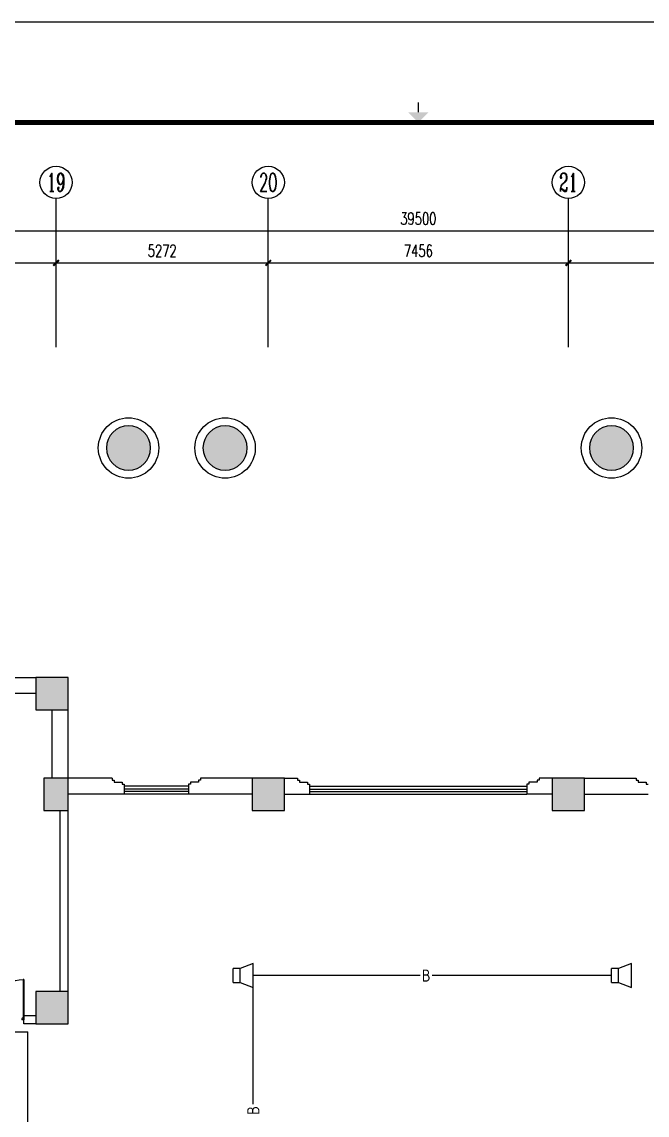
# Model space of a CAD drawing. Extents: x 190999 to 834799, y -200814 to 215286.
# Drawn here: x 782899 to 798434, y 9835 to 36986 of the extents above; entities that cross this region are included whole.
import ezdxf
from ezdxf.enums import TextEntityAlignment as Align

# ---------------------------------------------------------------- set-up
doc = ezdxf.new("R2010")
doc.units = 0
doc.header["$LTSCALE"] = 1000
doc.header["$MEASUREMENT"] = 0
for name, color, linetype in [('00-EQUIP', 3, 'Continuous'), ('00-SIG_TEXT', 7, 'Continuous'), ('00-WIRE-4', 6, 'Continuous'), ('A-墙线', 2, 'Continuous'), ('A-外包装修', 250, 'Continuous'), ('A-外窗', 145, 'Continuous'), ('A-门', 167, 'Continuous'), ('AXIS', 3, 'Continuous'), ('AXIS_TEXT', 7, 'Continuous'), ('COLUMN', 2, 'Continuous'), ('PUB_HATCH', 250, 'Continuous'), ('SIG_TEXT', 7, 'Continuous'), ('WIRE-4', 6, 'Continuous'), ('图框', 189, 'Continuous'), ('桥架', 1, 'Continuous')]:
    doc.layers.add(name, color=color, linetype=linetype)
doc.styles.add('-GBCBIGGBENOR', font='GBENOR.shx', dxfattribs={"bigfont": 'GBCBIG.shx'})
doc.styles.add('_TCH_AXIS', font='COMPLEX', dxfattribs={"bigfont": 'GBCBIG'})
doc.styles.add('COMPLEX', font='COMPLEX')
doc.styles.add('DIM_FONT', font='SIMPLEX', dxfattribs={"width": 0.7, "bigfont": 'GBCBIG'})
doc.styles.get("Standard").update_dxf_attribs({"font": 'simhei.ttf'})
doc.dimstyles.new('DIMN', dxfattribs={"dimtxt": 300, "dimasz": 100, "dimexe": 250, "dimexo": 300, "dimgap": 150, "dimtad": 1, "dimdec": 0, "dimzin": 0, "dimdsep": 46, "dimtxsty": 'DIM_FONT', "dimblk": 'ARCHTICK', "dimcen": 0.09, "dimclrt": 7, "dimazin": 2, "dimtfac": 1, "dimtdec": 0, "dimtix": 1, "dimtmove": 2, "dimatfit": 3, "dimfxl": 0, "dimtolj": 1, "dimtzin": 0, "dimarcsym": 0})

# ---------------------------------------------------------------- blocks, each defined once
blk = doc.blocks.new('TJAD_TK_A0')
at = {"layer": '图框'}
blk.add_line((973, -441.7), (973, 399.3), dxfattribs=at)
at = {"layer": '图框', "const_width": 1.2}
blk.add_lwpolyline([(2152, -431.7), (2152, 389.3), (998, 389.3), (998, -431.7)], close=True, dxfattribs=at)
at = {"layer": '图框', "const_width": 0.3}
blk.add_lwpolyline([(995.5, -21.2), (993, -21.2)], dxfattribs=at)
at = {"layer": '图框'}
blk.add_solid([(995.5, -23.7), (995.5, -18.7), (998, -21.2)], dxfattribs=at)
blk = doc.blocks.new('m1000')
at = {"layer": 'A-墙线'}
for p, q in [((0, 0), (0, 200)), ((1000, 0), (1000, 200))]:
    blk.add_line(p, q, dxfattribs=at)
at = {"layer": 'A-门'}
for p, q in [((0, 1100), (0, 100)), ((0, 1100), (20, 1100)), ((20, 1100), (20, 150)), ((0, 150), (30, 150)), ((0, 100), (50, 100)), ((30, 150), (30, 130)), ((30, 130), (50, 130)), ((50, 130), (50, 100)), ((950, 130), (950, 100)), ((970, 130), (950, 130)), ((1000, 100), (950, 100)), ((970, 150), (970, 130)), ((1000, 150), (970, 150)), ((1000, 150), (1000, 100))]:
    blk.add_line(p, q, dxfattribs=at)
blk.add_arc((0, 100), 1000, 2.866, 88.854, dxfattribs=at)
blk = doc.blocks.new('_ArchTick')
at = {"const_width": 0.5}
blk.add_lwpolyline([(-0.7, -0.7), (0.7, 0.7)], dxfattribs=at)
blk = doc.blocks.new('*D707')
at = {"layer": 'AXIS', "color": 0, "lineweight": -2}
for p, q in [((779749, 29775), (779749, 31250)), ((783749, 29775), (783749, 31250)), ((779749, 31000), (783749, 31000))]:
    blk.add_line(p, q, dxfattribs=at)
at = {"layer": 'Defpoints', "color": 0}
for p in [(783749, 31000), (779749, 29475), (783749, 29475)]:
    blk.add_point(p, dxfattribs=at)
at = {"layer": 'AXIS', "color": 0, "lineweight": -2, "xscale": 100, "yscale": 100, "zscale": 100, "rotation": 180}
blk.add_blockref('_ArchTick', (779749, 31000), dxfattribs=at)
at = {"layer": 'AXIS', "color": 0, "lineweight": -2, "xscale": 100, "yscale": 100, "zscale": 100}
blk.add_blockref('_ArchTick', (783749, 31000), dxfattribs=at)
at = {"layer": 'AXIS', "color": 7, "insert": (781749, 31300), "char_height": 300, "attachment_point": 5, "style": 'DIM_FONT'}
blk.add_mtext('\\A1;4000', dxfattribs=at)
blk = doc.blocks.new('*D708')
at = {"layer": 'AXIS', "color": 0, "lineweight": -2}
for p, q in [((783749, 29775), (783749, 31250)), ((789021, 29775), (789021, 31250)), ((783749, 31000), (789021, 31000))]:
    blk.add_line(p, q, dxfattribs=at)
at = {"layer": 'Defpoints', "color": 0}
for p in [(789021, 31000), (783749, 29475), (789021, 29475)]:
    blk.add_point(p, dxfattribs=at)
at = {"layer": 'AXIS', "color": 0, "lineweight": -2, "xscale": 100, "yscale": 100, "zscale": 100, "rotation": 180}
blk.add_blockref('_ArchTick', (783749, 31000), dxfattribs=at)
at = {"layer": 'AXIS', "color": 0, "lineweight": -2, "xscale": 100, "yscale": 100, "zscale": 100}
blk.add_blockref('_ArchTick', (789021, 31000), dxfattribs=at)
at = {"layer": 'AXIS', "color": 7, "insert": (786385, 31300), "char_height": 300, "attachment_point": 5, "style": 'DIM_FONT'}
blk.add_mtext('\\A1;5272', dxfattribs=at)
blk = doc.blocks.new('*D709')
at = {"layer": 'AXIS', "color": 0, "lineweight": -2}
for p, q in [((789021, 29775), (789021, 31250)), ((796476, 29775), (796476, 31250)), ((789021, 31000), (796476, 31000))]:
    blk.add_line(p, q, dxfattribs=at)
at = {"layer": 'Defpoints', "color": 0}
for p in [(796476, 31000), (789021, 29475), (796476, 29475)]:
    blk.add_point(p, dxfattribs=at)
at = {"layer": 'AXIS', "color": 0, "lineweight": -2, "xscale": 100, "yscale": 100, "zscale": 100, "rotation": 180}
blk.add_blockref('_ArchTick', (789021, 31000), dxfattribs=at)
at = {"layer": 'AXIS', "color": 0, "lineweight": -2, "xscale": 100, "yscale": 100, "zscale": 100}
blk.add_blockref('_ArchTick', (796476, 31000), dxfattribs=at)
at = {"layer": 'AXIS', "color": 7, "insert": (792749, 31300), "char_height": 300, "attachment_point": 5, "style": 'DIM_FONT'}
blk.add_mtext('\\A1;7456', dxfattribs=at)
blk = doc.blocks.new('*D710')
at = {"layer": 'AXIS', "color": 0, "lineweight": -2}
for p, q in [((796476, 29775), (796476, 31250)), ((801749, 29775), (801749, 31250)), ((796476, 31000), (801749, 31000))]:
    blk.add_line(p, q, dxfattribs=at)
at = {"layer": 'Defpoints', "color": 0}
for p in [(801749, 31000), (796476, 29475), (801749, 29475)]:
    blk.add_point(p, dxfattribs=at)
at = {"layer": 'AXIS', "color": 0, "lineweight": -2, "xscale": 100, "yscale": 100, "zscale": 100, "rotation": 180}
blk.add_blockref('_ArchTick', (796476, 31000), dxfattribs=at)
at = {"layer": 'AXIS', "color": 0, "lineweight": -2, "xscale": 100, "yscale": 100, "zscale": 100}
blk.add_blockref('_ArchTick', (801749, 31000), dxfattribs=at)
at = {"layer": 'AXIS', "color": 7, "insert": (799112, 31300), "char_height": 300, "attachment_point": 5, "style": 'DIM_FONT'}
blk.add_mtext('\\A1;5272', dxfattribs=at)
blk = doc.blocks.new('*D715')
at = {"layer": 'AXIS', "color": 0, "lineweight": -2}
for p, q in [((772999, 29775), (772999, 32050)), ((812499, 29775), (812499, 32050)), ((772999, 31800), (812499, 31800))]:
    blk.add_line(p, q, dxfattribs=at)
at = {"layer": 'Defpoints', "color": 0}
for p in [(812499, 31800), (772999, 29475), (812499, 29475)]:
    blk.add_point(p, dxfattribs=at)
at = {"layer": 'AXIS', "color": 0, "lineweight": -2, "xscale": 100, "yscale": 100, "zscale": 100, "rotation": 180}
blk.add_blockref('_ArchTick', (772999, 31800), dxfattribs=at)
at = {"layer": 'AXIS', "color": 0, "lineweight": -2, "xscale": 100, "yscale": 100, "zscale": 100}
blk.add_blockref('_ArchTick', (812499, 31800), dxfattribs=at)
at = {"layer": 'AXIS', "color": 7, "insert": (792749, 32100), "char_height": 300, "attachment_point": 5, "style": 'DIM_FONT'}
blk.add_mtext('\\A1;39500', dxfattribs=at)
blk = doc.blocks.new('_AXISO')
blk.add_circle((0, 0), 0.5)
at = {"layer": 'AXIS_TEXT', "style": 'COMPLEX', "width": 1.041667}
blk.add_attdef('A', text='', height=0.56, dxfattribs=at).set_placement((-0.25, -0.28), (0.25, -0.28), align=Align.FIT)
blk = doc.blocks.new('_LINKPT1')
at = {"color": 0}
blk.add_line((0, 0), (0, 0), dxfattribs=at)
blk = doc.blocks.new('OS28WV87')
for p, q in [((0.35, 0.35), (1, 0.6)), ((1, 0.6), (1, -0.6)), ((0, 0.35), (0, -0.35)), ((0, 0.35), (0.35, 0.35)), ((0.35, 0.35), (0.35, -0.35)), ((0.35, -0.35), (0, -0.35)), ((1, -0.6), (0.35, -0.35))]:
    blk.add_line(p, q)
at = {"xscale": 0.002, "yscale": 0.002, "zscale": 0.002}
for p in [(0, 0), (0.175, 0.35), (1, 0), (0.175, -0.35)]:
    blk.add_blockref('_LINKPT1', p, dxfattribs=at)
at = {"flags": 9}
blk.add_attdef('A', (0, 0), '', height=0.00002, dxfattribs=at)

msp = doc.modelspace()

# ---------------------------------------------------------------- hatches: boundary and pattern name
at = {"layer": 'PUB_HATCH'}
for points in [[(784998.5, 26403.7, 1), (786098.5, 26403.7, 1)], [(787398.5, 26403.7, 1), (788498.5, 26403.7, 1)], [(798098.5, 26403.7, 1), (796998.5, 26403.7, 1)], [(784048.5, 19903.7), (784048.5, 20703.7), (783248.5, 20703.7), (783248.5, 19903.7)], [(784048.5, 17403.7), (784048.5, 18203.7), (783448.5, 18203.7), (783448.5, 17403.7)], [(789420.6, 17403.7), (789420.6, 18203.7), (788620.6, 18203.7), (788620.6, 17403.7)], [(796076.5, 17403.7), (796876.5, 17403.7), (796876.5, 18203.7), (796076.5, 18203.7)], [(784048.5, 12103.7), (784048.5, 12903.7), (783248.5, 12903.7), (783248.5, 12103.7)]]:
    msp.add_hatch(color=256, dxfattribs=at).paths.add_polyline_path(points)

# ---------------------------------------------------------------- linework, layer by layer
at = {"layer": '00-WIRE-4'}
for p, q in [((792791.6, 13301.5), (788648.5, 13301.5)), ((797548.5, 13301.5), (793096.6, 13301.5))]:
    msp.add_line(p, q, dxfattribs=at)
at = {"layer": 'A-墙线'}
for p, q in [((782548.5, 20703.7), (783248.5, 20703.7)), ((783248.5, 20303.7), (782248.5, 20303.7)), ((783648.5, 18203.7), (783648.5, 19903.7)), ((784048.5, 18203.7), (784048.5, 19903.7)), ((785138.3, 18203.7), (784048.5, 18203.7)), ((785138.3, 18203.7), (785138.3, 18153.7)), ((787338.3, 18203.7), (787338.3, 18153.7)), ((788620.6, 18203.7), (787338.3, 18203.7)), ((789420.6, 18203.7), (789748.5, 18203.7)), ((789748.5, 18203.7), (789748.5, 18153.7)), ((796076.5, 18203.7), (795748.5, 18203.7)), ((795748.5, 18203.7), (795748.5, 18153.7)), ((796876.5, 18203.7), (798158.8, 18203.7)), ((798158.8, 18203.7), (798158.8, 18153.7)), ((785138.3, 18153.7), (785188.3, 18153.7)), ((785188.3, 18153.7), (785188.3, 18103.7)), ((785188.3, 18103.7), (785388.3, 18103.7)), ((785388.3, 18103.7), (785388.3, 18053.7)), ((785388.3, 18053.7), (785438.3, 18053.7)), ((785438.3, 18053.7), (785438.3, 17803.7)), ((787088.3, 18053.7), (787038.3, 18053.7)), ((787038.3, 18053.7), (787038.3, 17803.7)), ((787088.3, 18103.7), (787088.3, 18053.7)), ((787288.3, 18103.7), (787088.3, 18103.7)), ((787288.3, 18153.7), (787288.3, 18103.7)), ((787338.3, 18153.7), (787288.3, 18153.7)), ((789748.5, 18153.7), (789798.5, 18153.7)), ((789798.5, 18153.7), (789798.5, 18103.7)), ((789798.5, 18103.7), (789998.5, 18103.7)), ((789998.5, 18103.7), (789998.5, 18053.7)), ((789998.5, 18053.7), (790048.5, 18053.7)), ((790048.5, 18053.7), (790048.5, 17803.7)), ((795498.5, 18053.7), (795448.5, 18053.7)), ((795448.5, 18053.7), (795448.5, 17803.7)), ((795498.5, 18103.7), (795498.5, 18053.7)), ((795698.5, 18103.7), (795498.5, 18103.7)), ((795698.5, 18153.7), (795698.5, 18103.7)), ((795748.5, 18153.7), (795698.5, 18153.7)), ((798158.8, 18153.7), (798208.8, 18153.7)), ((798208.8, 18153.7), (798208.8, 18103.7)), ((798208.8, 18103.7), (798408.8, 18103.7)), ((798408.8, 18103.7), (798408.8, 18053.7)), ((798408.8, 18053.7), (798458.8, 18053.7)), ((785438.3, 17803.7), (784048.5, 17803.7)), ((788620.6, 17803.7), (787038.3, 17803.7)), ((789420.6, 17803.7), (790048.5, 17803.7)), ((796076.5, 17803.7), (795448.5, 17803.7)), ((796876.5, 17803.7), (798458.8, 17803.7)), ((783848.5, 12903.7), (783848.5, 17403.7)), ((784048.5, 12903.7), (784048.5, 17403.7)), ((783248.5, 12303.7), (782948.5, 12303.7)), ((783248.5, 12103.7), (782948.5, 12103.7))]:
    msp.add_line(p, q, dxfattribs=at)
at = {"layer": 'A-外包装修'}
for centre in [(785548.5, 26403.7), (787948.5, 26403.7), (797548.5, 26403.7)]:
    msp.add_circle(centre, 750, dxfattribs=at)
at = {"layer": 'A-外窗'}
for p, q in [((787038.3, 18003.7), (785438.3, 18003.7)), ((787038.3, 17933.7), (785438.3, 17933.7)), ((790048.5, 18003.7), (795448.5, 18003.7)), ((790048.5, 17933.7), (795448.5, 17933.7)), ((787038.3, 17873.7), (785438.3, 17873.7)), ((787038.3, 17803.7), (785438.3, 17803.7)), ((790048.5, 17873.7), (795448.5, 17873.7)), ((790048.5, 17803.7), (795448.5, 17803.7))]:
    msp.add_line(p, q, dxfattribs=at)
at = {"layer": 'AXIS'}
for p, q in [((783748.5, 28903.7), (783748.5, 32600.2)), ((789020.6, 28903.7), (789020.6, 32600.2)), ((796476.5, 28903.7), (796476.5, 32600.2))]:
    msp.add_line(p, q, dxfattribs=at)
at = {"layer": 'COLUMN'}
for p, q in [((784048.5, 20703.7), (783248.5, 20703.7)), ((783248.5, 20703.7), (783248.5, 19903.7)), ((784048.5, 19903.7), (784048.5, 20703.7)), ((783248.5, 19903.7), (784048.5, 19903.7)), ((784048.5, 18203.7), (783448.5, 18203.7)), ((783448.5, 18203.7), (783448.5, 17403.7)), ((784048.5, 17403.7), (784048.5, 18203.7)), ((789420.6, 18203.7), (788620.6, 18203.7)), ((788620.6, 18203.7), (788620.6, 17403.7)), ((789420.6, 17403.7), (789420.6, 18203.7)), ((796876.5, 18203.7), (796076.5, 18203.7)), ((796076.5, 18203.7), (796076.5, 17403.7)), ((796876.5, 17403.7), (796876.5, 18203.7)), ((783448.5, 17403.7), (784048.5, 17403.7)), ((788620.6, 17403.7), (789420.6, 17403.7)), ((796076.5, 17403.7), (796876.5, 17403.7)), ((784048.5, 12903.7), (783248.5, 12903.7)), ((783248.5, 12903.7), (783248.5, 12103.7)), ((784048.5, 12103.7), (784048.5, 12903.7)), ((783248.5, 12103.7), (784048.5, 12103.7))]:
    msp.add_line(p, q, dxfattribs=at)
for centre, start, end in [((785548.5, 26403.7), 0, 180), ((787948.5, 26403.7), 0, 180), ((797548.5, 26403.7), 0, 180), ((785548.5, 26403.7), 180, 0), ((787948.5, 26403.7), 180, 0), ((797548.5, 26403.7), 180, 0)]:
    msp.add_arc(centre, 550, start, end, dxfattribs=at)
at = {"layer": 'WIRE-4'}
msp.add_line((788648.5, 10105), (788648.5, 13001.5), dxfattribs=at)
at = {"layer": '桥架'}
for p in [(772998.5, 11903.7), (783048.5, 7703.7)]:
    msp.add_line(p, (783048.5, 11903.7), dxfattribs=at)

# ---------------------------------------------------------------- block references
at = {"layer": '00-EQUIP', "xscale": -500, "yscale": 500, "zscale": 500, "rotation": 180}
for p in [(788148.5, 13301.5), (797548.5, 13301.5)]:
    msp.add_blockref('OS28WV87', p, dxfattribs=at)
at = {"layer": 'A-门', "xscale": -1}
msp.add_blockref('m1000', (782948.5, 12103.7), dxfattribs=at)
at = {"layer": 'AXIS'}
ref = msp.add_blockref('_AXISO', (783748.5, 33000.2), dxfattribs=dict(at, xscale=800, yscale=800, zscale=800))
ref.add_attrib('A', '19', dxfattribs={"layer": 'AXIS_TEXT', "height": 452.55, "style": '_TCH_AXIS', "width": 0.724138}).set_placement((783522.3, 32774), (783974.8, 32774), align=Align.FIT)
ref = msp.add_blockref('_AXISO', (789020.6, 33000.2), dxfattribs=dict(at, xscale=800, yscale=800, zscale=800))
ref.add_attrib('A', '20', dxfattribs={"layer": 'AXIS_TEXT', "height": 452.55, "style": '_TCH_AXIS', "width": 0.617647}).set_placement((788794.3, 32774), (789246.9, 32774), align=Align.FIT)
ref = msp.add_blockref('_AXISO', (796476.5, 33000.2), dxfattribs=dict(at, xscale=800, yscale=800, zscale=800))
ref.add_attrib('A', '21', dxfattribs={"layer": 'AXIS_TEXT', "height": 452.55, "style": '_TCH_AXIS', "width": 0.724138}).set_placement((796250.2, 32774), (796702.7, 32774), align=Align.FIT)
at = {"layer": '图框', "xscale": 100, "yscale": 100, "zscale": 100, "rotation": 270}
msp.add_blockref('TJAD_TK_A0', (794868.8, 134286.5), dxfattribs=at)

# ---------------------------------------------------------------- texts
at = {"layer": '00-SIG_TEXT', "style": '-GBCBIGGBENOR'}
msp.add_text('B', height=300, dxfattribs=at).set_placement((792944.1, 13301.5), align=Align.MIDDLE_CENTER)
at = {"layer": 'SIG_TEXT', "style": '-GBCBIGGBENOR'}
msp.add_text('B', height=300, rotation=90, dxfattribs=at).set_placement((788648.5, 9952.5), align=Align.MIDDLE_CENTER)

# ---------------------------------------------------------------- dimensions: what is measured, and where the dimension line sits
at = {"layer": 'AXIS'}
for p1, p2, distance, picture, middle in [((772998.5, 29475.2), (812498.5, 29475.2), 2325, '*D715', (792748.5, 32100.2)), ((779748.5, 29475.2), (783748.5, 29475.2), 1525, '*D707', (781748.5, 31300.2)), ((783748.5, 29475.2), (789020.6, 29475.2), 1525, '*D708', (786384.6, 31300.2)), ((789020.6, 29475.2), (796476.5, 29475.2), 1525, '*D709', (792748.5, 31300.2)), ((796476.5, 29475.2), (801748.5, 29475.2), 1525, '*D710', (799112.5, 31300.2))]:
    dim = msp.add_aligned_dim(p1=p1, p2=p2, distance=distance, dimstyle='DIMN', dxfattribs=at)
    dim.commit()
    dim.dimension.update_dxf_attribs({"geometry": picture, "text_midpoint": middle})

doc.saveas('drawing.dxf')
